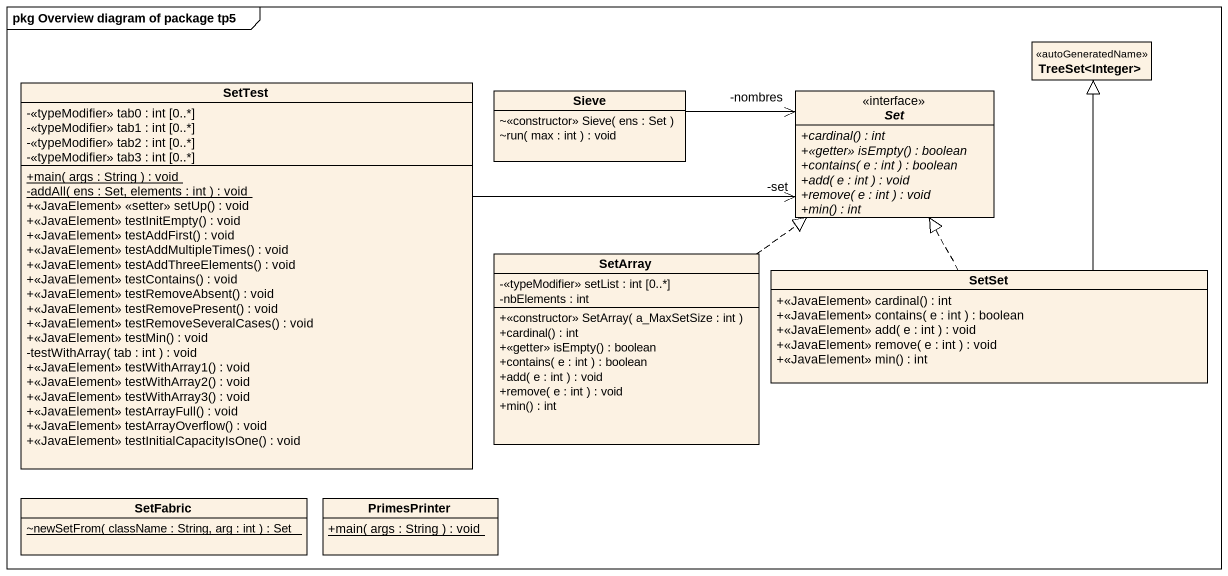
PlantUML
@startuml
mainframe pkg Overview diagram of package tp5
hide circle
hide empty members
skinparam classAttributeIconSize 0
class "TreeSet<Integer>" as TreeSet_Integer <<autoGeneratedName>>
class SetTest {
  -<<typeModifier>> tab0 : int [0..*]
  -<<typeModifier>> tab1 : int [0..*]
  -<<typeModifier>> tab2 : int [0..*]
  -<<typeModifier>> tab3 : int [0..*]
  {static} +main( args : String ) : void
  {static} -addAll( ens : Set, elements : int ) : void
  +<<JavaElement>> <<setter>> setUp() : void
  +<<JavaElement>> testInitEmpty() : void
  +<<JavaElement>> testAddFirst() : void
  +<<JavaElement>> testAddMultipleTimes() : void
  +<<JavaElement>> testAddThreeElements() : void
  +<<JavaElement>> testContains() : void
  +<<JavaElement>> testRemoveAbsent() : void
  +<<JavaElement>> testRemovePresent() : void
  +<<JavaElement>> testRemoveSeveralCases() : void
  +<<JavaElement>> testMin() : void
  -testWithArray( tab : int ) : void
  +<<JavaElement>> testWithArray1() : void
  +<<JavaElement>> testWithArray2() : void
  +<<JavaElement>> testWithArray3() : void
  +<<JavaElement>> testArrayFull() : void
  +<<JavaElement>> testArrayOverflow() : void
  +<<JavaElement>> testInitialCapacityIsOne() : void
}
class Sieve {
  ~<<constructor>> Sieve( ens : Set )
  ~run( max : int ) : void
}
interface "Set" as Set_ {
  {abstract} +cardinal() : int
  {abstract} +<<getter>> isEmpty() : boolean
  {abstract} +contains( e : int ) : boolean
  {abstract} +add( e : int ) : void
  {abstract} +remove( e : int ) : void
  {abstract} +min() : int
}
class SetArray {
  -<<typeModifier>> setList : int [0..*]
  -nbElements : int
  +<<constructor>> SetArray( a_MaxSetSize : int )
  +cardinal() : int
  +<<getter>> isEmpty() : boolean
  +contains( e : int ) : boolean
  +add( e : int ) : void
  +remove( e : int ) : void
  +min() : int
}
class SetSet {
  +<<JavaElement>> cardinal() : int
  +<<JavaElement>> contains( e : int ) : boolean
  +<<JavaElement>> add( e : int ) : void
  +<<JavaElement>> remove( e : int ) : void
  +<<JavaElement>> min() : int
}
class SetFabric {
  {static} ~newSetFrom( className : String, arg : int ) : Set
}
class PrimesPrinter {
  {static} +main( args : String ) : void
}
Set_ "-set" <-left- SetTest
Set_ "-nombres" <-left- Sieve
SetArray .up.|> Set_
SetSet -up-|> TreeSet_Integer
SetSet .up.|> Set_
@enduml
